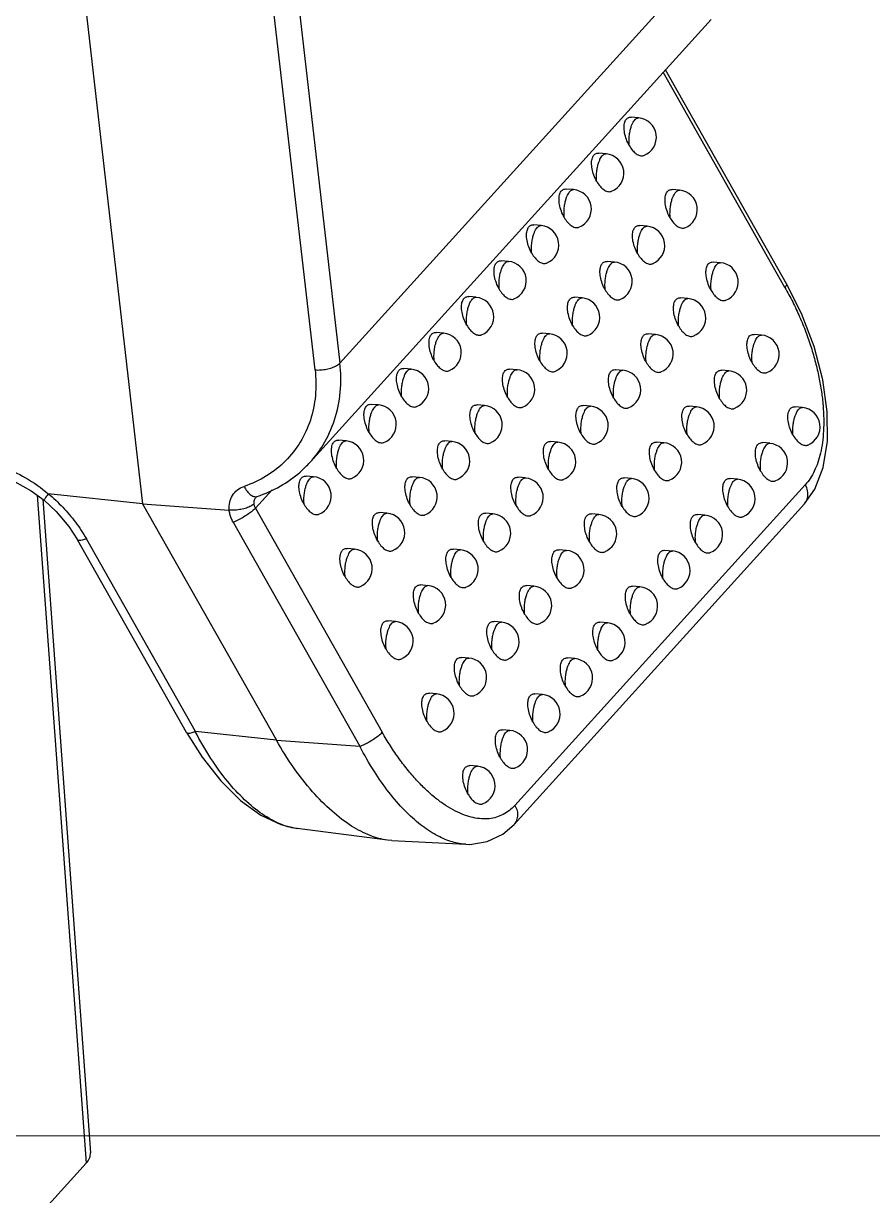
# Model space of a CAD drawing. Header units: millimetres. Extents: x -1995 to -555, y 489 to 1011.
# Drawn here: x -825.46 to -810.21, y 700.88 to 721.96 of the extents above; entities that cross this region are included whole.
import ezdxf

# ---------------------------------------------------------------- set-up
doc = ezdxf.new("R2010")
doc.units = ezdxf.units.MM
doc.layers.add('from', color=7, linetype='Continuous', lineweight=13)
doc.styles.add('ROMAND', font='romand.shx', dxfattribs={"width": 0.75, "bigfont": 'gbcbig.shx'})
doc.dimstyles.new('YanXiu', dxfattribs={"dimtxt": 2.5, "dimasz": 2.2, "dimexe": 1, "dimexo": 0, "dimgap": 0.66, "dimtad": 0, "dimzin": 1, "dimdsep": 46, "dimtxsty": 'ROMAND', "dimblk": 'CLOSEDBLANK', "dimcen": 0, "dimclrd": 3, "dimclre": 3, "dimclrt": 7, "dimazin": 0, "dimtfac": 1, "dimtofl": 0, "dimtmove": 0, "dimatfit": 3, "dimldrblk": 'CLOSEDBLANK', "dimfxl": 1, "dimlwd": 5, "dimlwe": 5, "dimarcsym": 0})

# ---------------------------------------------------------------- blocks, each defined once
blk = doc.blocks.new('_ClosedBlank')
at = {"color": 0, "linetype": 'ByBlock', "lineweight": -2}
for p, q in [((-1, 0.1667), (0, 0)), ((-1, 0.1667), (-1, -0.1667)), ((0, 0), (-1, -0.1667))]:
    blk.add_line(p, q, dxfattribs=at)

msp = doc.modelspace()

# ---------------------------------------------------------------- linework, layer by layer
at = {"color": 7, "linetype": 'Continuous'}
for p, q in [((-820.222, 715.726), (-821.717, 728.763)), ((-821.271, 728.884), (-819.777, 715.85)), ((-825.041, 728.332), (-823.32, 713.319)), ((-819.777, 715.85), (-812.595, 723.783)), ((-820.309, 714.071), (-813.108, 722.026)), ((-811.749, 717.274), (-813.925, 721.122)), ((-811.779, 717.208), (-813.966, 721.077)), ((-814.409, 720.258), (-814.542, 720.27)), ((-814.993, 719.613), (-815.126, 719.625)), ((-815.577, 718.968), (-815.71, 718.979)), ((-813.673, 718.956), (-813.806, 718.968)), ((-816.161, 718.322), (-816.294, 718.334)), ((-814.257, 718.311), (-814.39, 718.323)), ((-816.745, 717.677), (-816.878, 717.689)), ((-814.841, 717.666), (-814.974, 717.678)), ((-812.938, 717.655), (-813.07, 717.667)), ((-811.484, 716.744), (-811.749, 717.274)), ((-817.329, 717.032), (-817.462, 717.044)), ((-815.426, 717.021), (-815.558, 717.033)), ((-813.522, 717.01), (-813.654, 717.022)), ((-817.914, 716.387), (-818.046, 716.399)), ((-816.01, 716.376), (-816.142, 716.388)), ((-814.106, 716.365), (-814.238, 716.376)), ((-812.202, 716.353), (-812.334, 716.365)), ((-818.498, 715.742), (-818.63, 715.754)), ((-816.594, 715.731), (-816.726, 715.742)), ((-814.69, 715.719), (-814.822, 715.731)), ((-812.786, 715.708), (-812.918, 715.72)), ((-819.082, 715.097), (-819.214, 715.108)), ((-817.178, 715.085), (-817.31, 715.097)), ((-815.274, 715.074), (-815.406, 715.086)), ((-813.37, 715.063), (-813.502, 715.075)), ((-811.466, 715.052), (-811.598, 715.064)), ((-819.666, 714.451), (-819.798, 714.463)), ((-817.762, 714.44), (-817.894, 714.452)), ((-815.858, 714.429), (-815.99, 714.441)), ((-813.954, 714.418), (-814.086, 714.43)), ((-812.05, 714.407), (-812.182, 714.419)), ((-820.25, 713.806), (-820.382, 713.818)), ((-818.346, 713.795), (-818.478, 713.807)), ((-816.442, 713.784), (-816.574, 713.796)), ((-814.538, 713.773), (-814.67, 713.785)), ((-812.634, 713.762), (-812.766, 713.773)), ((-820.994, 713.572), (-821.293, 713.241)), ((-816.632, 707.898), (-811.414, 713.662)), ((-825.214, 713.475), (-824.337, 701.463)), ((-825.116, 713.402), (-824.258, 701.654)), ((-823.32, 713.319), (-825.015, 713.501)), ((-823.32, 713.319), (-820.917, 709.069)), ((-823.32, 713.319), (-821.765, 713.208)), ((-821.282, 713.44), (-821.281, 713.44)), ((-816.647, 707.556), (-811.43, 713.32)), ((-821.293, 713.241), (-819.016, 709.213)), ((-818.93, 713.15), (-819.062, 713.162)), ((-817.026, 713.139), (-817.158, 713.151)), ((-815.122, 713.128), (-815.254, 713.139)), ((-813.218, 713.116), (-813.35, 713.128)), ((-821.694, 712.988), (-819.417, 708.96)), ((-822.373, 709.225), (-824.331, 712.688)), ((-822.532, 709.208), (-824.489, 712.67)), ((-819.514, 712.505), (-819.646, 712.517)), ((-817.61, 712.494), (-817.742, 712.505)), ((-815.706, 712.482), (-815.838, 712.494)), ((-813.802, 712.471), (-813.935, 712.483)), ((-818.194, 711.848), (-818.326, 711.86)), ((-816.29, 711.837), (-816.422, 711.849)), ((-814.386, 711.826), (-814.519, 711.838)), ((-818.778, 711.203), (-818.91, 711.215)), ((-816.874, 711.192), (-817.007, 711.204)), ((-814.97, 711.181), (-815.103, 711.193)), ((-817.458, 710.547), (-817.591, 710.559)), ((-815.554, 710.536), (-815.687, 710.548)), ((-818.042, 709.902), (-818.175, 709.914)), ((-816.138, 709.891), (-816.271, 709.902)), ((-820.917, 709.069), (-822.373, 709.225)), ((-816.722, 709.245), (-816.855, 709.257)), ((-820.917, 709.068), (-819.417, 708.96)), ((-817.306, 708.6), (-817.439, 708.612)), ((-818.921, 707.274), (-820.546, 707.482)), ((-816.647, 707.556), (-816.647, 707.556)), ((-818.841, 707.267), (-818.921, 707.274)), ((-818.841, 707.267), (-817.514, 707.199)), ((-824.337, 701.463), (-825.799, 699.849))]:
    msp.add_line(p, q, dxfattribs=at)
for points in [[(-811.43, 713.32), (-811.245, 713.584), (-811.093, 713.974), (-811.017, 714.445), (-811.019, 714.976), (-811.1, 715.551), (-811.256, 716.147), (-811.484, 716.744)], [(-826.194, 713.902), (-825.93, 713.842), (-825.62, 713.723), (-825.322, 713.555), (-825.09, 713.383)], [(-825.09, 713.383), (-824.871, 713.181), (-824.645, 712.912), (-824.489, 712.67)], [(-821.282, 713.44), (-821.277, 713.444), (-821.264, 713.451), (-821.261, 713.452)], [(-822.532, 709.208), (-822.252, 708.764), (-821.917, 708.337), (-821.562, 707.986), (-821.199, 707.723), (-820.839, 707.552), (-820.546, 707.482)], [(-817.515, 707.199), (-817.444, 707.197), (-817.128, 707.246), (-816.851, 707.379), (-816.647, 707.556)]]:
    msp.add_lwpolyline(points, dxfattribs=at)
for centre in [(-814.44, 719.909), (-815.024, 719.264), (-815.608, 718.619), (-813.705, 718.608), (-816.192, 717.974), (-814.289, 717.963), (-816.777, 717.329), (-814.873, 717.318), (-812.969, 717.306), (-817.361, 716.683), (-815.457, 716.672), (-813.553, 716.661), (-817.945, 716.038), (-816.041, 716.027), (-814.137, 716.016), (-812.233, 716.005), (-818.529, 715.393), (-816.625, 715.382), (-814.721, 715.371), (-812.817, 715.36), (-819.113, 714.748), (-817.209, 714.737), (-815.305, 714.726), (-813.401, 714.715), (-811.497, 714.703), (-819.697, 714.103), (-817.793, 714.092), (-815.889, 714.08), (-813.985, 714.069), (-812.081, 714.058), (-820.281, 713.458), (-818.377, 713.446), (-816.473, 713.435), (-814.569, 713.424), (-812.665, 713.413), (-818.961, 712.801), (-817.057, 712.79), (-815.153, 712.779), (-813.249, 712.768), (-819.545, 712.156), (-817.641, 712.145), (-815.737, 712.134), (-813.833, 712.123), (-818.225, 711.5), (-816.321, 711.489), (-814.417, 711.478), (-818.809, 710.855), (-816.905, 710.843), (-815.001, 710.832), (-817.489, 710.198), (-815.585, 710.187), (-818.073, 709.553), (-816.169, 709.542), (-816.753, 708.897), (-817.338, 708.252)]:
    msp.add_arc(centre, 0.35, 291.2637, 84.9003, dxfattribs=at)
msp.add_ellipse((-825.255, 701.576), major_axis=(0.997, 0.079), ratio=0.439015, start_param=-0.435816, end_param=-0.002783, dxfattribs=at)
for points, start_tangent, end_tangent in [([(-814.577, 719.759), (-814.629, 719.872), (-814.661, 719.99), (-814.67, 720.097), (-814.656, 720.184), (-814.622, 720.241), (-814.573, 720.268), (-814.542, 720.27)], (-0.492163, 0.870503), (0.995772, -0.091864)), ([(-814.577, 719.759), (-814.581, 719.858), (-814.574, 719.956), (-814.559, 720.04), (-814.54, 720.107), (-814.518, 720.159), (-814.497, 720.198), (-814.473, 720.228), (-814.469, 720.232)], (-0.1088, 0.994064), (0.717075, 0.696996)), ([(-814.469, 720.232), (-814.446, 720.249), (-814.416, 720.258), (-814.409, 720.258)], (0.717075, 0.696996), (0.996008, -0.089267)), ([(-814.577, 719.759), (-814.518, 719.674), (-814.452, 719.613), (-814.385, 719.58), (-814.323, 719.58), (-814.313, 719.583)], (0.492163, -0.870503), (0.929315, 0.369287)), ([(-815.161, 719.114), (-815.213, 719.227), (-815.245, 719.345), (-815.254, 719.452), (-815.24, 719.539), (-815.206, 719.596), (-815.157, 719.623), (-815.126, 719.625)], (-0.492163, 0.870503), (0.995772, -0.091864)), ([(-815.161, 719.114), (-815.165, 719.213), (-815.158, 719.31), (-815.143, 719.394), (-815.124, 719.462), (-815.103, 719.513), (-815.081, 719.553), (-815.057, 719.583), (-815.053, 719.587)], (-0.1088, 0.994064), (0.717075, 0.696996)), ([(-815.053, 719.587), (-815.03, 719.604), (-815, 719.613), (-814.993, 719.613)], (0.717075, 0.696996), (0.996008, -0.089267)), ([(-815.161, 719.114), (-815.102, 719.029), (-815.036, 718.968), (-814.969, 718.935), (-814.907, 718.935), (-814.897, 718.938)], (0.492163, -0.870503), (0.929315, 0.369287)), ([(-815.745, 718.468), (-815.797, 718.582), (-815.83, 718.7), (-815.838, 718.807), (-815.824, 718.893), (-815.79, 718.951), (-815.741, 718.978), (-815.71, 718.979)], (-0.492163, 0.870503), (0.995772, -0.091864)), ([(-815.745, 718.468), (-815.749, 718.568), (-815.742, 718.665), (-815.727, 718.749), (-815.708, 718.817), (-815.687, 718.868), (-815.665, 718.907), (-815.641, 718.938), (-815.637, 718.941)], (-0.1088, 0.994064), (0.717075, 0.696996)), ([(-815.637, 718.941), (-815.614, 718.959), (-815.584, 718.968), (-815.577, 718.968)], (0.717075, 0.696996), (0.996008, -0.089267)), ([(-813.841, 718.457), (-813.893, 718.571), (-813.926, 718.689), (-813.934, 718.796), (-813.92, 718.882), (-813.886, 718.94), (-813.837, 718.967), (-813.806, 718.968)], (-0.492163, 0.870503), (0.995772, -0.091864)), ([(-813.841, 718.457), (-813.845, 718.557), (-813.838, 718.654), (-813.823, 718.738), (-813.804, 718.806), (-813.783, 718.857), (-813.761, 718.896), (-813.737, 718.926), (-813.733, 718.93)], (-0.1088, 0.994064), (0.717075, 0.696996)), ([(-813.733, 718.93), (-813.711, 718.947), (-813.681, 718.957), (-813.673, 718.956)], (0.717075, 0.696996), (0.996008, -0.089267)), ([(-815.745, 718.468), (-815.686, 718.384), (-815.62, 718.322), (-815.553, 718.29), (-815.491, 718.29), (-815.482, 718.293)], (0.492163, -0.870503), (0.929315, 0.369287)), ([(-813.841, 718.457), (-813.782, 718.373), (-813.716, 718.311), (-813.649, 718.279), (-813.587, 718.279), (-813.578, 718.282)], (0.492163, -0.870503), (0.929315, 0.369287)), ([(-816.329, 717.823), (-816.381, 717.937), (-816.414, 718.055), (-816.422, 718.162), (-816.408, 718.248), (-816.374, 718.306), (-816.325, 718.333), (-816.294, 718.334)], (-0.492163, 0.870503), (0.995772, -0.091864)), ([(-816.329, 717.823), (-816.333, 717.922), (-816.326, 718.02), (-816.311, 718.104), (-816.292, 718.172), (-816.271, 718.223), (-816.249, 718.262), (-816.225, 718.292), (-816.221, 718.296)], (-0.1088, 0.994064), (0.717075, 0.696996)), ([(-816.221, 718.296), (-816.199, 718.313), (-816.169, 718.323), (-816.161, 718.322)], (0.717075, 0.696996), (0.996008, -0.089267)), ([(-814.425, 717.812), (-814.477, 717.925), (-814.51, 718.043), (-814.519, 718.151), (-814.504, 718.237), (-814.47, 718.294), (-814.421, 718.322), (-814.39, 718.323)], (-0.492163, 0.870503), (0.995772, -0.091864)), ([(-814.425, 717.812), (-814.429, 717.911), (-814.422, 718.009), (-814.407, 718.093), (-814.388, 718.161), (-814.367, 718.212), (-814.345, 718.251), (-814.321, 718.281), (-814.317, 718.285)], (-0.1088, 0.994064), (0.717075, 0.696996)), ([(-814.317, 718.285), (-814.295, 718.302), (-814.265, 718.311), (-814.257, 718.311)], (0.717075, 0.696996), (0.996008, -0.089267)), ([(-816.329, 717.823), (-816.27, 717.739), (-816.204, 717.677), (-816.137, 717.645), (-816.075, 717.645), (-816.066, 717.648)], (0.492163, -0.870503), (0.929315, 0.369287)), ([(-814.425, 717.812), (-814.366, 717.727), (-814.3, 717.666), (-814.233, 717.634), (-814.171, 717.633), (-814.162, 717.637)], (0.492163, -0.870503), (0.929315, 0.369287)), ([(-816.913, 717.178), (-816.965, 717.291), (-816.998, 717.409), (-817.006, 717.517), (-816.992, 717.603), (-816.958, 717.66), (-816.909, 717.687), (-816.878, 717.689)], (-0.492163, 0.870503), (0.995772, -0.091864)), ([(-816.913, 717.178), (-816.917, 717.277), (-816.91, 717.375), (-816.895, 717.459), (-816.876, 717.527), (-816.855, 717.578), (-816.833, 717.617), (-816.809, 717.647), (-816.805, 717.651)], (-0.1088, 0.994064), (0.717075, 0.696996)), ([(-816.805, 717.651), (-816.783, 717.668), (-816.753, 717.677), (-816.745, 717.677)], (0.717075, 0.696996), (0.996008, -0.089267)), ([(-815.009, 717.167), (-815.061, 717.28), (-815.094, 717.398), (-815.103, 717.506), (-815.088, 717.592), (-815.055, 717.649), (-815.005, 717.676), (-814.974, 717.678)], (-0.492163, 0.870503), (0.995772, -0.091864)), ([(-815.009, 717.167), (-815.013, 717.266), (-815.006, 717.364), (-814.991, 717.448), (-814.972, 717.515), (-814.951, 717.567), (-814.929, 717.606), (-814.905, 717.636), (-814.901, 717.64)], (-0.1088, 0.994064), (0.717075, 0.696996)), ([(-814.901, 717.64), (-814.879, 717.657), (-814.849, 717.666), (-814.842, 717.666)], (0.717075, 0.696996), (0.996008, -0.089267)), ([(-813.105, 717.156), (-813.157, 717.269), (-813.19, 717.387), (-813.199, 717.494), (-813.184, 717.581), (-813.151, 717.638), (-813.101, 717.665), (-813.07, 717.667)], (-0.492163, 0.870503), (0.995772, -0.091864)), ([(-813.105, 717.156), (-813.11, 717.255), (-813.102, 717.353), (-813.087, 717.437), (-813.068, 717.504), (-813.047, 717.556), (-813.025, 717.595), (-813.001, 717.625), (-812.997, 717.629)], (-0.1088, 0.994064), (0.717075, 0.696996)), ([(-812.997, 717.629), (-812.975, 717.646), (-812.945, 717.655), (-812.938, 717.655)], (0.717075, 0.696996), (0.996008, -0.089267)), ([(-816.913, 717.178), (-816.854, 717.093), (-816.788, 717.032), (-816.721, 717), (-816.659, 716.999), (-816.65, 717.003)], (0.492163, -0.870503), (0.929315, 0.369287)), ([(-815.009, 717.167), (-814.95, 717.082), (-814.884, 717.021), (-814.817, 716.989), (-814.755, 716.988), (-814.746, 716.991)], (0.492163, -0.870503), (0.929315, 0.369287)), ([(-813.105, 717.156), (-813.046, 717.071), (-812.98, 717.01), (-812.913, 716.977), (-812.851, 716.977), (-812.842, 716.98)], (0.492163, -0.870503), (0.929315, 0.369287)), ([(-811.779, 717.208), (-811.75, 717.249), (-811.749, 717.273)], (0.671114, 0.741355), (-0.433417, 0.901194)), ([(-811.779, 717.208), (-811.641, 716.949), (-811.516, 716.681), (-811.405, 716.408), (-811.31, 716.134), (-811.232, 715.863), (-811.169, 715.595), (-811.124, 715.335), (-811.095, 715.087), (-811.083, 714.85), (-811.088, 714.628), (-811.107, 714.421), (-811.141, 714.232), (-811.19, 714.061), (-811.252, 713.908), (-811.327, 713.775), (-811.414, 713.662)], (0.492146, -0.870513), (-0.671113, -0.741355)), ([(-817.497, 716.533), (-817.549, 716.646), (-817.582, 716.764), (-817.591, 716.872), (-817.576, 716.958), (-817.542, 717.015), (-817.493, 717.042), (-817.462, 717.044)], (-0.492163, 0.870503), (0.995772, -0.091864)), ([(-817.497, 716.533), (-817.501, 716.632), (-817.494, 716.73), (-817.479, 716.814), (-817.46, 716.881), (-817.439, 716.933), (-817.417, 716.972), (-817.393, 717.002), (-817.389, 717.006)], (-0.1088, 0.994064), (0.717075, 0.696996)), ([(-817.389, 717.006), (-817.367, 717.023), (-817.337, 717.032), (-817.329, 717.032)], (0.717075, 0.696996), (0.996008, -0.089267)), ([(-815.593, 716.522), (-815.645, 716.635), (-815.678, 716.753), (-815.687, 716.86), (-815.672, 716.947), (-815.639, 717.004), (-815.589, 717.031), (-815.558, 717.033)], (-0.492163, 0.870503), (0.995772, -0.091864)), ([(-815.593, 716.522), (-815.598, 716.621), (-815.59, 716.719), (-815.575, 716.803), (-815.556, 716.87), (-815.535, 716.922), (-815.513, 716.961), (-815.489, 716.991), (-815.485, 716.995)], (-0.1088, 0.994064), (0.717075, 0.696996)), ([(-815.485, 716.995), (-815.463, 717.012), (-815.433, 717.021), (-815.426, 717.021)], (0.717075, 0.696996), (0.996008, -0.089267)), ([(-813.689, 716.511), (-813.741, 716.624), (-813.774, 716.742), (-813.783, 716.849), (-813.768, 716.936), (-813.735, 716.993), (-813.685, 717.02), (-813.654, 717.022)], (-0.492163, 0.870503), (0.995772, -0.091864)), ([(-813.689, 716.511), (-813.694, 716.61), (-813.687, 716.707), (-813.671, 716.791), (-813.652, 716.859), (-813.631, 716.91), (-813.609, 716.95), (-813.585, 716.98), (-813.581, 716.984)], (-0.1088, 0.994064), (0.717075, 0.696996)), ([(-813.581, 716.984), (-813.559, 717.001), (-813.529, 717.01), (-813.522, 717.01)], (0.717075, 0.696996), (0.996008, -0.089267)), ([(-817.497, 716.533), (-817.438, 716.448), (-817.372, 716.387), (-817.305, 716.355), (-817.243, 716.354), (-817.234, 716.357)], (0.492163, -0.870503), (0.929315, 0.369287)), ([(-815.593, 716.522), (-815.534, 716.437), (-815.468, 716.376), (-815.401, 716.343), (-815.339, 716.343), (-815.33, 716.346)], (0.492163, -0.870503), (0.929315, 0.369287)), ([(-813.689, 716.511), (-813.63, 716.426), (-813.564, 716.365), (-813.497, 716.332), (-813.435, 716.332), (-813.426, 716.335)], (0.492163, -0.870503), (0.929315, 0.369287)), ([(-818.081, 715.888), (-818.133, 716.001), (-818.166, 716.119), (-818.175, 716.226), (-818.16, 716.313), (-818.127, 716.37), (-818.077, 716.397), (-818.046, 716.399)], (-0.492163, 0.870503), (0.995772, -0.091864)), ([(-818.081, 715.888), (-818.086, 715.987), (-818.078, 716.085), (-818.063, 716.169), (-818.044, 716.236), (-818.023, 716.288), (-818.001, 716.327), (-817.977, 716.357), (-817.973, 716.361)], (-0.1088, 0.994064), (0.717075, 0.696996)), ([(-817.973, 716.361), (-817.951, 716.378), (-817.921, 716.387), (-817.914, 716.387)], (0.717075, 0.696996), (0.996008, -0.089267)), ([(-816.177, 715.877), (-816.229, 715.99), (-816.262, 716.108), (-816.271, 716.215), (-816.256, 716.302), (-816.223, 716.359), (-816.173, 716.386), (-816.142, 716.388)], (-0.492163, 0.870503), (0.995772, -0.091864)), ([(-816.177, 715.877), (-816.182, 715.976), (-816.175, 716.073), (-816.159, 716.157), (-816.14, 716.225), (-816.119, 716.276), (-816.097, 716.316), (-816.073, 716.346), (-816.069, 716.35)], (-0.1088, 0.994064), (0.717075, 0.696996)), ([(-816.069, 716.35), (-816.047, 716.367), (-816.017, 716.376), (-816.01, 716.376)], (0.717075, 0.696996), (0.996008, -0.089267)), ([(-814.273, 715.865), (-814.325, 715.979), (-814.358, 716.097), (-814.367, 716.204), (-814.352, 716.29), (-814.319, 716.348), (-814.269, 716.375), (-814.238, 716.376)], (-0.492163, 0.870503), (0.995772, -0.091864)), ([(-814.273, 715.865), (-814.278, 715.965), (-814.271, 716.062), (-814.255, 716.146), (-814.236, 716.214), (-814.215, 716.265), (-814.193, 716.304), (-814.169, 716.335), (-814.165, 716.338)], (-0.1088, 0.994064), (0.717075, 0.696996)), ([(-814.165, 716.338), (-814.143, 716.356), (-814.113, 716.365), (-814.106, 716.365)], (0.717075, 0.696996), (0.996008, -0.089267)), ([(-812.369, 715.854), (-812.421, 715.968), (-812.454, 716.086), (-812.463, 716.193), (-812.448, 716.279), (-812.415, 716.337), (-812.365, 716.364), (-812.334, 716.365)], (-0.492163, 0.870503), (0.995772, -0.091864)), ([(-812.369, 715.854), (-812.374, 715.954), (-812.367, 716.051), (-812.352, 716.135), (-812.332, 716.203), (-812.311, 716.254), (-812.289, 716.293), (-812.265, 716.323), (-812.262, 716.327)], (-0.1088, 0.994064), (0.717075, 0.696996)), ([(-812.262, 716.327), (-812.239, 716.345), (-812.209, 716.354), (-812.202, 716.353)], (0.717075, 0.696996), (0.996008, -0.089267)), ([(-820.309, 714.071), (-820.077, 714.381), (-819.872, 714.83), (-819.77, 715.326), (-819.777, 715.85)], (0.670924, 0.741526), (-0.113875, 0.993495)), ([(-820.222, 715.727), (-820.119, 715.727), (-820.016, 715.74), (-819.919, 715.766), (-819.836, 715.804), (-819.777, 715.85)], (0.99743, -0.071651), (0.671114, 0.741355)), ([(-818.081, 715.888), (-818.022, 715.803), (-817.956, 715.742), (-817.889, 715.709), (-817.827, 715.709), (-817.818, 715.712)], (0.492163, -0.870503), (0.929315, 0.369287)), ([(-816.177, 715.877), (-816.118, 715.792), (-816.052, 715.731), (-815.985, 715.698), (-815.923, 715.698), (-815.914, 715.701)], (0.492163, -0.870503), (0.929315, 0.369287)), ([(-814.273, 715.865), (-814.214, 715.781), (-814.148, 715.719), (-814.081, 715.687), (-814.019, 715.687), (-814.01, 715.69)], (0.492163, -0.870503), (0.929315, 0.369287)), ([(-812.369, 715.854), (-812.31, 715.77), (-812.244, 715.708), (-812.177, 715.676), (-812.115, 715.676), (-812.106, 715.679)], (0.492163, -0.870503), (0.929315, 0.369287)), ([(-820.222, 715.726), (-820.217, 715.263), (-820.307, 714.825), (-820.488, 714.429), (-820.754, 714.09), (-821.095, 713.821), (-821.499, 713.632)], (0.113729, -0.993512), (-0.946885, -0.321572)), ([(-818.665, 715.243), (-818.717, 715.356), (-818.75, 715.474), (-818.759, 715.581), (-818.744, 715.668), (-818.711, 715.725), (-818.661, 715.752), (-818.63, 715.754)], (-0.492163, 0.870503), (0.995772, -0.091864)), ([(-818.665, 715.243), (-818.67, 715.342), (-818.662, 715.439), (-818.647, 715.523), (-818.628, 715.591), (-818.607, 715.642), (-818.585, 715.682), (-818.561, 715.712), (-818.557, 715.715)], (-0.1088, 0.994064), (0.717075, 0.696996)), ([(-818.557, 715.715), (-818.535, 715.733), (-818.505, 715.742), (-818.498, 715.742)], (0.717075, 0.696996), (0.996008, -0.089267)), ([(-816.761, 715.231), (-816.813, 715.345), (-816.846, 715.463), (-816.855, 715.57), (-816.84, 715.656), (-816.807, 715.714), (-816.757, 715.741), (-816.726, 715.742)], (-0.492163, 0.870503), (0.995772, -0.091864)), ([(-816.761, 715.231), (-816.766, 715.331), (-816.759, 715.428), (-816.743, 715.512), (-816.724, 715.58), (-816.703, 715.631), (-816.681, 715.67), (-816.657, 715.7), (-816.653, 715.704)], (-0.1088, 0.994064), (0.717075, 0.696996)), ([(-816.653, 715.704), (-816.631, 715.722), (-816.601, 715.731), (-816.594, 715.731)], (0.717075, 0.696996), (0.996008, -0.089267)), ([(-814.857, 715.22), (-814.909, 715.334), (-814.942, 715.452), (-814.951, 715.559), (-814.936, 715.645), (-814.903, 715.703), (-814.853, 715.73), (-814.822, 715.731)], (-0.492163, 0.870503), (0.995772, -0.091864)), ([(-814.857, 715.22), (-814.862, 715.32), (-814.855, 715.417), (-814.84, 715.501), (-814.82, 715.569), (-814.799, 715.62), (-814.777, 715.659), (-814.753, 715.689), (-814.749, 715.693)], (-0.1088, 0.994064), (0.717075, 0.696996)), ([(-814.749, 715.693), (-814.727, 715.71), (-814.697, 715.72), (-814.69, 715.719)], (0.717075, 0.696996), (0.996008, -0.089267)), ([(-812.953, 715.209), (-813.005, 715.322), (-813.038, 715.44), (-813.047, 715.548), (-813.033, 715.634), (-812.999, 715.691), (-812.95, 715.719), (-812.918, 715.72)], (-0.492163, 0.870503), (0.995772, -0.091864)), ([(-812.953, 715.209), (-812.958, 715.308), (-812.951, 715.406), (-812.936, 715.49), (-812.916, 715.558), (-812.895, 715.609), (-812.873, 715.648), (-812.849, 715.678), (-812.846, 715.682)], (-0.1088, 0.994064), (0.717075, 0.696996)), ([(-812.846, 715.682), (-812.823, 715.699), (-812.793, 715.708), (-812.786, 715.708)], (0.717075, 0.696996), (0.996008, -0.089267)), ([(-818.665, 715.243), (-818.606, 715.158), (-818.54, 715.097), (-818.473, 715.064), (-818.411, 715.064), (-818.402, 715.067)], (0.492163, -0.870503), (0.929315, 0.369287)), ([(-816.761, 715.231), (-816.702, 715.147), (-816.636, 715.085), (-816.569, 715.053), (-816.507, 715.053), (-816.498, 715.056)], (0.492163, -0.870503), (0.929315, 0.369287)), ([(-814.857, 715.22), (-814.798, 715.136), (-814.732, 715.074), (-814.665, 715.042), (-814.603, 715.042), (-814.594, 715.045)], (0.492163, -0.870503), (0.929315, 0.369287)), ([(-819.249, 714.597), (-819.301, 714.711), (-819.334, 714.829), (-819.343, 714.936), (-819.328, 715.022), (-819.295, 715.08), (-819.245, 715.107), (-819.214, 715.108)], (-0.492163, 0.870503), (0.995772, -0.091864)), ([(-819.249, 714.597), (-819.254, 714.697), (-819.247, 714.794), (-819.231, 714.878), (-819.212, 714.946), (-819.191, 714.997), (-819.169, 715.036), (-819.145, 715.066), (-819.141, 715.07)], (-0.1088, 0.994064), (0.717075, 0.696996)), ([(-819.141, 715.07), (-819.119, 715.088), (-819.089, 715.097), (-819.082, 715.097)], (0.717075, 0.696996), (0.996008, -0.089267)), ([(-817.345, 714.586), (-817.397, 714.7), (-817.43, 714.817), (-817.439, 714.925), (-817.424, 715.011), (-817.391, 715.069), (-817.341, 715.096), (-817.31, 715.097)], (-0.492163, 0.870503), (0.995772, -0.091864)), ([(-817.345, 714.586), (-817.35, 714.685), (-817.343, 714.783), (-817.327, 714.867), (-817.308, 714.935), (-817.287, 714.986), (-817.265, 715.025), (-817.241, 715.055), (-817.237, 715.059)], (-0.1088, 0.994064), (0.717075, 0.696996)), ([(-817.237, 715.059), (-817.215, 715.076), (-817.185, 715.086), (-817.178, 715.085)], (0.717075, 0.696996), (0.996008, -0.089267)), ([(-815.441, 714.575), (-815.493, 714.688), (-815.526, 714.806), (-815.535, 714.914), (-815.521, 715), (-815.487, 715.057), (-815.437, 715.085), (-815.406, 715.086)], (-0.492163, 0.870503), (0.995772, -0.091864)), ([(-815.441, 714.575), (-815.446, 714.674), (-815.439, 714.772), (-815.424, 714.856), (-815.404, 714.924), (-815.383, 714.975), (-815.361, 715.014), (-815.337, 715.044), (-815.334, 715.048)], (-0.1088, 0.994064), (0.717075, 0.696996)), ([(-815.334, 715.048), (-815.311, 715.065), (-815.281, 715.074), (-815.274, 715.074)], (0.717075, 0.696996), (0.996008, -0.089267)), ([(-813.537, 714.564), (-813.59, 714.677), (-813.622, 714.795), (-813.631, 714.903), (-813.617, 714.989), (-813.583, 715.046), (-813.534, 715.073), (-813.502, 715.075)], (-0.492163, 0.870503), (0.995772, -0.091864)), ([(-813.537, 714.564), (-813.542, 714.663), (-813.535, 714.761), (-813.52, 714.845), (-813.5, 714.912), (-813.479, 714.964), (-813.457, 715.003), (-813.433, 715.033), (-813.43, 715.037)], (-0.1088, 0.994064), (0.717075, 0.696996)), ([(-813.43, 715.037), (-813.407, 715.054), (-813.377, 715.063), (-813.37, 715.063)], (0.717075, 0.696996), (0.996008, -0.089267)), ([(-812.953, 715.209), (-812.894, 715.124), (-812.828, 715.063), (-812.761, 715.031), (-812.699, 715.03), (-812.69, 715.034)], (0.492163, -0.870503), (0.929315, 0.369287)), ([(-811.633, 714.553), (-811.686, 714.666), (-811.718, 714.784), (-811.727, 714.892), (-811.713, 714.978), (-811.679, 715.035), (-811.63, 715.062), (-811.598, 715.064)], (-0.492163, 0.870503), (0.995772, -0.091864)), ([(-811.633, 714.553), (-811.638, 714.652), (-811.631, 714.75), (-811.616, 714.834), (-811.596, 714.901), (-811.575, 714.953), (-811.553, 714.992), (-811.53, 715.022), (-811.526, 715.026)], (-0.1088, 0.994064), (0.717075, 0.696996)), ([(-811.526, 715.026), (-811.503, 715.043), (-811.473, 715.052), (-811.466, 715.052)], (0.717075, 0.696996), (0.996008, -0.089267)), ([(-819.249, 714.597), (-819.19, 714.513), (-819.124, 714.451), (-819.057, 714.419), (-818.995, 714.419), (-818.986, 714.422)], (0.492163, -0.870503), (0.929315, 0.369287)), ([(-817.345, 714.586), (-817.286, 714.502), (-817.22, 714.44), (-817.153, 714.408), (-817.091, 714.408), (-817.082, 714.411)], (0.492163, -0.870503), (0.929315, 0.369287)), ([(-819.833, 713.952), (-819.885, 714.065), (-819.918, 714.183), (-819.927, 714.291), (-819.912, 714.377), (-819.879, 714.435), (-819.829, 714.462), (-819.798, 714.463)], (-0.492163, 0.870503), (0.995772, -0.091864)), ([(-819.833, 713.952), (-819.838, 714.051), (-819.831, 714.149), (-819.815, 714.233), (-819.796, 714.301), (-819.775, 714.352), (-819.753, 714.391), (-819.729, 714.421), (-819.725, 714.425)], (-0.1088, 0.994064), (0.717075, 0.696996)), ([(-819.725, 714.425), (-819.703, 714.442), (-819.673, 714.452), (-819.666, 714.451)], (0.717075, 0.696996), (0.996008, -0.089267)), ([(-817.929, 713.941), (-817.981, 714.054), (-818.014, 714.172), (-818.023, 714.28), (-818.008, 714.366), (-817.975, 714.423), (-817.925, 714.45), (-817.894, 714.452)], (-0.492163, 0.870503), (0.995772, -0.091864)), ([(-817.929, 713.941), (-817.934, 714.04), (-817.927, 714.138), (-817.912, 714.222), (-817.892, 714.29), (-817.871, 714.341), (-817.849, 714.38), (-817.825, 714.41), (-817.822, 714.414)], (-0.1088, 0.994064), (0.717075, 0.696996)), ([(-817.822, 714.414), (-817.799, 714.431), (-817.769, 714.44), (-817.762, 714.44)], (0.717075, 0.696996), (0.996008, -0.089267)), ([(-816.025, 713.93), (-816.078, 714.043), (-816.11, 714.161), (-816.119, 714.269), (-816.105, 714.355), (-816.071, 714.412), (-816.022, 714.439), (-815.99, 714.441)], (-0.492163, 0.870503), (0.995772, -0.091864)), ([(-816.025, 713.93), (-816.03, 714.029), (-816.023, 714.127), (-816.008, 714.211), (-815.988, 714.278), (-815.967, 714.33), (-815.945, 714.369), (-815.921, 714.399), (-815.918, 714.403)], (-0.1088, 0.994064), (0.717075, 0.696996)), ([(-815.918, 714.403), (-815.895, 714.42), (-815.865, 714.429), (-815.858, 714.429)], (0.717075, 0.696996), (0.996008, -0.089267)), ([(-815.441, 714.575), (-815.382, 714.49), (-815.316, 714.429), (-815.249, 714.397), (-815.187, 714.396), (-815.178, 714.4)], (0.492163, -0.870503), (0.929315, 0.369287)), ([(-814.121, 713.919), (-814.174, 714.032), (-814.206, 714.15), (-814.215, 714.257), (-814.201, 714.344), (-814.167, 714.401), (-814.118, 714.428), (-814.086, 714.43)], (-0.492163, 0.870503), (0.995772, -0.091864)), ([(-814.121, 713.919), (-814.126, 714.018), (-814.119, 714.116), (-814.104, 714.2), (-814.084, 714.267), (-814.063, 714.319), (-814.041, 714.358), (-814.017, 714.388), (-814.014, 714.392)], (-0.1088, 0.994064), (0.717075, 0.696996)), ([(-814.014, 714.392), (-813.991, 714.409), (-813.961, 714.418), (-813.954, 714.418)], (0.717075, 0.696996), (0.996008, -0.089267)), ([(-813.537, 714.564), (-813.478, 714.479), (-813.412, 714.418), (-813.345, 714.386), (-813.283, 714.385), (-813.274, 714.388)], (0.492163, -0.870503), (0.929315, 0.369287)), ([(-812.217, 713.908), (-812.27, 714.021), (-812.302, 714.139), (-812.311, 714.246), (-812.297, 714.333), (-812.263, 714.39), (-812.214, 714.417), (-812.182, 714.419)], (-0.492163, 0.870503), (0.995772, -0.091864)), ([(-812.217, 713.908), (-812.222, 714.007), (-812.215, 714.104), (-812.2, 714.188), (-812.18, 714.256), (-812.159, 714.307), (-812.137, 714.347), (-812.114, 714.377), (-812.11, 714.381)], (-0.1088, 0.994064), (0.717075, 0.696996)), ([(-812.11, 714.381), (-812.087, 714.398), (-812.057, 714.407), (-812.05, 714.407)], (0.717075, 0.696996), (0.996008, -0.089267)), ([(-811.633, 714.553), (-811.574, 714.468), (-811.508, 714.407), (-811.441, 714.374), (-811.379, 714.374), (-811.37, 714.377)], (0.492163, -0.870503), (0.929315, 0.369287)), ([(-826.286, 714.099), (-825.848, 713.985), (-825.425, 713.789), (-825.015, 713.501)], (0.987177, -0.15963), (0.770084, -0.637943)), ([(-821.261, 713.452), (-820.85, 713.636), (-820.492, 713.891), (-820.31, 714.069)], (0.946867, 0.321625), (0.672111, 0.74045)), ([(-819.833, 713.952), (-819.774, 713.867), (-819.708, 713.806), (-819.641, 713.774), (-819.579, 713.773), (-819.57, 713.777)], (0.492163, -0.870503), (0.929315, 0.369287)), ([(-820.417, 713.307), (-820.469, 713.42), (-820.502, 713.538), (-820.511, 713.646), (-820.496, 713.732), (-820.463, 713.789), (-820.413, 713.816), (-820.382, 713.818)], (-0.492163, 0.870503), (0.995772, -0.091864)), ([(-820.417, 713.307), (-820.422, 713.406), (-820.415, 713.504), (-820.4, 713.588), (-820.38, 713.655), (-820.359, 713.707), (-820.337, 713.746), (-820.313, 713.776), (-820.31, 713.78)], (-0.1088, 0.994064), (0.717075, 0.696996)), ([(-820.31, 713.78), (-820.287, 713.797), (-820.257, 713.806), (-820.25, 713.806)], (0.717075, 0.696996), (0.996008, -0.089267)), ([(-818.513, 713.296), (-818.566, 713.409), (-818.598, 713.527), (-818.607, 713.635), (-818.593, 713.721), (-818.559, 713.778), (-818.51, 713.805), (-818.478, 713.807)], (-0.492163, 0.870503), (0.995772, -0.091864)), ([(-818.513, 713.296), (-818.518, 713.395), (-818.511, 713.493), (-818.496, 713.577), (-818.476, 713.644), (-818.455, 713.696), (-818.433, 713.735), (-818.409, 713.765), (-818.406, 713.769)], (-0.1088, 0.994064), (0.717075, 0.696996)), ([(-818.406, 713.769), (-818.383, 713.786), (-818.353, 713.795), (-818.346, 713.795)], (0.717075, 0.696996), (0.996008, -0.089267)), ([(-817.929, 713.941), (-817.87, 713.856), (-817.804, 713.795), (-817.737, 713.763), (-817.675, 713.762), (-817.666, 713.766)], (0.492163, -0.870503), (0.929315, 0.369287)), ([(-816.609, 713.285), (-816.662, 713.398), (-816.694, 713.516), (-816.703, 713.623), (-816.689, 713.71), (-816.655, 713.767), (-816.606, 713.794), (-816.574, 713.796)], (-0.492163, 0.870503), (0.995772, -0.091864)), ([(-816.609, 713.285), (-816.614, 713.384), (-816.607, 713.482), (-816.592, 713.566), (-816.572, 713.633), (-816.551, 713.685), (-816.529, 713.724), (-816.505, 713.754), (-816.502, 713.758)], (-0.1088, 0.994064), (0.717075, 0.696996)), ([(-816.502, 713.758), (-816.479, 713.775), (-816.449, 713.784), (-816.442, 713.784)], (0.717075, 0.696996), (0.996008, -0.089267)), ([(-816.025, 713.93), (-815.966, 713.845), (-815.9, 713.784), (-815.833, 713.752), (-815.771, 713.751), (-815.762, 713.754)], (0.492163, -0.870503), (0.929315, 0.369287)), ([(-814.705, 713.274), (-814.758, 713.387), (-814.79, 713.505), (-814.799, 713.612), (-814.785, 713.699), (-814.751, 713.756), (-814.702, 713.783), (-814.67, 713.785)], (-0.492163, 0.870503), (0.995772, -0.091864)), ([(-814.705, 713.274), (-814.71, 713.373), (-814.703, 713.47), (-814.688, 713.554), (-814.668, 713.622), (-814.647, 713.673), (-814.625, 713.713), (-814.602, 713.743), (-814.598, 713.747)], (-0.1088, 0.994064), (0.717075, 0.696996)), ([(-814.598, 713.747), (-814.575, 713.764), (-814.545, 713.773), (-814.538, 713.773)], (0.717075, 0.696996), (0.996008, -0.089267)), ([(-814.121, 713.919), (-814.062, 713.834), (-813.996, 713.773), (-813.929, 713.74), (-813.867, 713.74), (-813.858, 713.743)], (0.492163, -0.870503), (0.929315, 0.369287)), ([(-812.801, 713.263), (-812.854, 713.376), (-812.886, 713.494), (-812.895, 713.601), (-812.881, 713.687), (-812.847, 713.745), (-812.798, 713.772), (-812.766, 713.773)], (-0.492163, 0.870503), (0.995772, -0.091864)), ([(-812.694, 713.735), (-812.671, 713.753), (-812.641, 713.762), (-812.634, 713.762)], (0.717075, 0.696996), (0.996008, -0.089267)), ([(-812.217, 713.908), (-812.159, 713.823), (-812.092, 713.762), (-812.025, 713.729), (-811.964, 713.729), (-811.954, 713.732)], (0.492163, -0.870503), (0.929315, 0.369287)), ([(-821.765, 713.208), (-821.756, 713.347), (-821.706, 713.471), (-821.618, 713.568), (-821.499, 713.632)], (-0.091804, 0.995777), (0.946813, 0.321783)), ([(-821.499, 713.632), (-821.445, 713.547), (-821.386, 713.487), (-821.325, 713.453), (-821.267, 713.45), (-821.261, 713.452)], (0.462268, -0.88674), (0.944275, 0.329159)), ([(-812.801, 713.263), (-812.806, 713.362), (-812.799, 713.459), (-812.784, 713.543), (-812.764, 713.611), (-812.743, 713.662), (-812.721, 713.701), (-812.698, 713.732), (-812.694, 713.735)], (-0.1088, 0.994064), (0.717075, 0.696996)), ([(-811.43, 713.32), (-811.402, 713.358), (-811.37, 713.449), (-811.373, 713.554), (-811.414, 713.662)], (0.670791, 0.741647), (-0.492163, 0.870503)), ([(-825.015, 713.501), (-825.059, 713.441), (-825.085, 713.4), (-825.09, 713.383)], (-0.605053, -0.796185), (0.759199, -0.650859)), ([(-825.015, 713.501), (-824.755, 713.258), (-824.528, 712.989), (-824.331, 712.688)], (0.766828, -0.641852), (0.496544, -0.868012)), ([(-821.318, 713.322), (-821.375, 713.279), (-821.456, 713.244), (-821.554, 713.219), (-821.66, 713.206), (-821.765, 713.208)], (-0.687232, -0.726438), (-0.996629, 0.082042)), ([(-821.318, 713.322), (-821.311, 713.39), (-821.282, 713.44)], (-0.101033, 0.994883), (0.669574, 0.742745)), ([(-821.293, 713.241), (-821.306, 713.267), (-821.314, 713.294), (-821.318, 713.322)], (-0.492145, 0.870513), (-0.080018, 0.996793)), ([(-821.694, 712.988), (-821.728, 713.059), (-821.752, 713.133), (-821.765, 713.208)], (-0.492129, 0.870522), (-0.094282, 0.995546)), ([(-821.293, 713.241), (-821.347, 713.191), (-821.419, 713.137), (-821.505, 713.082), (-821.6, 713.03), (-821.694, 712.988)], (-0.671114, -0.741355), (-0.927657, -0.373433)), ([(-820.417, 713.307), (-820.358, 713.222), (-820.292, 713.161), (-820.225, 713.129), (-820.163, 713.128), (-820.154, 713.131)], (0.492163, -0.870503), (0.929315, 0.369287)), ([(-819.097, 712.651), (-819.15, 712.764), (-819.182, 712.882), (-819.191, 712.989), (-819.177, 713.076), (-819.143, 713.133), (-819.094, 713.16), (-819.062, 713.162)], (-0.492163, 0.870503), (0.995772, -0.091864)), ([(-819.097, 712.651), (-819.102, 712.75), (-819.095, 712.848), (-819.08, 712.931), (-819.06, 712.999), (-819.039, 713.051), (-819.017, 713.09), (-818.993, 713.12), (-818.99, 713.124)], (-0.1088, 0.994064), (0.717075, 0.696996)), ([(-818.99, 713.124), (-818.967, 713.141), (-818.937, 713.15), (-818.93, 713.15)], (0.717075, 0.696996), (0.996008, -0.089267)), ([(-818.513, 713.296), (-818.454, 713.211), (-818.388, 713.15), (-818.321, 713.117), (-818.259, 713.117), (-818.25, 713.12)], (0.492163, -0.870503), (0.929315, 0.369287)), ([(-817.193, 712.64), (-817.246, 712.753), (-817.278, 712.871), (-817.287, 712.978), (-817.273, 713.065), (-817.239, 713.122), (-817.19, 713.149), (-817.158, 713.151)], (-0.492163, 0.870503), (0.995772, -0.091864)), ([(-817.193, 712.64), (-817.198, 712.739), (-817.191, 712.836), (-817.176, 712.92), (-817.156, 712.988), (-817.135, 713.039), (-817.113, 713.079), (-817.09, 713.109), (-817.086, 713.112)], (-0.1088, 0.994064), (0.717075, 0.696996)), ([(-817.086, 713.112), (-817.063, 713.13), (-817.033, 713.139), (-817.026, 713.139)], (0.717075, 0.696996), (0.996008, -0.089267)), ([(-816.609, 713.285), (-816.55, 713.2), (-816.484, 713.139), (-816.417, 713.106), (-816.355, 713.106), (-816.346, 713.109)], (0.492163, -0.870503), (0.929315, 0.369287)), ([(-815.289, 712.628), (-815.342, 712.742), (-815.374, 712.86), (-815.383, 712.967), (-815.369, 713.053), (-815.335, 713.111), (-815.286, 713.138), (-815.254, 713.139)], (-0.492163, 0.870503), (0.995772, -0.091864)), ([(-815.182, 713.101), (-815.159, 713.119), (-815.129, 713.128), (-815.122, 713.128)], (0.717075, 0.696996), (0.996008, -0.089267)), ([(-814.705, 713.274), (-814.647, 713.189), (-814.58, 713.128), (-814.513, 713.095), (-814.451, 713.095), (-814.442, 713.098)], (0.492163, -0.870503), (0.929315, 0.369287)), ([(-813.385, 712.617), (-813.438, 712.731), (-813.47, 712.849), (-813.479, 712.956), (-813.465, 713.042), (-813.431, 713.1), (-813.382, 713.127), (-813.35, 713.128)], (-0.492163, 0.870503), (0.995772, -0.091864)), ([(-813.278, 713.09), (-813.255, 713.107), (-813.225, 713.117), (-813.218, 713.116)], (0.717075, 0.696996), (0.996008, -0.089267)), ([(-812.801, 713.263), (-812.743, 713.178), (-812.676, 713.116), (-812.609, 713.084), (-812.548, 713.084), (-812.538, 713.087)], (0.492163, -0.870503), (0.929315, 0.369287)), ([(-815.289, 712.628), (-815.294, 712.728), (-815.287, 712.825), (-815.272, 712.909), (-815.252, 712.977), (-815.231, 713.028), (-815.209, 713.067), (-815.186, 713.098), (-815.182, 713.101)], (-0.1088, 0.994064), (0.717075, 0.696996)), ([(-813.385, 712.617), (-813.39, 712.717), (-813.383, 712.814), (-813.368, 712.898), (-813.348, 712.966), (-813.327, 713.017), (-813.305, 713.056), (-813.282, 713.086), (-813.278, 713.09)], (-0.1088, 0.994064), (0.717075, 0.696996)), ([(-824.331, 712.688), (-824.406, 712.665), (-824.458, 712.658), (-824.487, 712.668), (-824.489, 712.671)], (-0.936258, -0.351313), (-0.388112, 0.921612)), ([(-819.681, 712.006), (-819.734, 712.119), (-819.766, 712.237), (-819.775, 712.344), (-819.761, 712.431), (-819.727, 712.488), (-819.678, 712.515), (-819.646, 712.517)], (-0.492163, 0.870503), (0.995772, -0.091864)), ([(-819.681, 712.006), (-819.686, 712.105), (-819.679, 712.202), (-819.664, 712.286), (-819.644, 712.354), (-819.623, 712.405), (-819.601, 712.444), (-819.577, 712.475), (-819.574, 712.478)], (-0.1088, 0.994064), (0.717075, 0.696996)), ([(-819.574, 712.478), (-819.551, 712.496), (-819.521, 712.505), (-819.514, 712.505)], (0.717075, 0.696996), (0.996008, -0.089267)), ([(-819.097, 712.651), (-819.038, 712.566), (-818.972, 712.505), (-818.905, 712.472), (-818.843, 712.472), (-818.834, 712.475)], (0.492163, -0.870503), (0.929315, 0.369287)), ([(-817.777, 711.994), (-817.83, 712.108), (-817.862, 712.226), (-817.871, 712.333), (-817.857, 712.419), (-817.823, 712.477), (-817.774, 712.504), (-817.742, 712.505)], (-0.492163, 0.870503), (0.995772, -0.091864)), ([(-817.67, 712.467), (-817.647, 712.485), (-817.617, 712.494), (-817.61, 712.494)], (0.717075, 0.696996), (0.996008, -0.089267)), ([(-817.193, 712.64), (-817.134, 712.555), (-817.068, 712.494), (-817.001, 712.461), (-816.939, 712.461), (-816.93, 712.464)], (0.492163, -0.870503), (0.929315, 0.369287)), ([(-815.873, 711.983), (-815.926, 712.097), (-815.958, 712.215), (-815.967, 712.322), (-815.953, 712.408), (-815.919, 712.466), (-815.87, 712.493), (-815.838, 712.494)], (-0.492163, 0.870503), (0.995772, -0.091864)), ([(-815.766, 712.456), (-815.743, 712.473), (-815.713, 712.483), (-815.706, 712.482)], (0.717075, 0.696996), (0.996008, -0.089267)), ([(-815.289, 712.628), (-815.231, 712.544), (-815.164, 712.482), (-815.097, 712.45), (-815.036, 712.45), (-815.026, 712.453)], (0.492163, -0.870503), (0.929315, 0.369287)), ([(-813.969, 711.972), (-814.022, 712.085), (-814.054, 712.203), (-814.063, 712.311), (-814.049, 712.397), (-814.015, 712.454), (-813.966, 712.482), (-813.935, 712.483)], (-0.492163, 0.870503), (0.995772, -0.091864)), ([(-813.385, 712.617), (-813.327, 712.533), (-813.261, 712.471), (-813.193, 712.439), (-813.132, 712.439), (-813.122, 712.442)], (0.492163, -0.870503), (0.929315, 0.369287)), ([(-817.777, 711.994), (-817.782, 712.094), (-817.775, 712.191), (-817.76, 712.275), (-817.74, 712.343), (-817.719, 712.394), (-817.697, 712.433), (-817.674, 712.463), (-817.67, 712.467)], (-0.1088, 0.994064), (0.717075, 0.696996)), ([(-815.873, 711.983), (-815.878, 712.082), (-815.871, 712.18), (-815.856, 712.264), (-815.836, 712.332), (-815.815, 712.383), (-815.793, 712.422), (-815.77, 712.452), (-815.766, 712.456)], (-0.1088, 0.994064), (0.717075, 0.696996)), ([(-813.969, 711.972), (-813.974, 712.071), (-813.967, 712.169), (-813.952, 712.253), (-813.932, 712.321), (-813.911, 712.372), (-813.889, 712.411), (-813.866, 712.441), (-813.862, 712.445)], (-0.1088, 0.994064), (0.717075, 0.696996)), ([(-813.862, 712.445), (-813.839, 712.462), (-813.809, 712.471), (-813.802, 712.471)], (0.717075, 0.696996), (0.996008, -0.089267)), ([(-819.681, 712.006), (-819.622, 711.921), (-819.556, 711.859), (-819.489, 711.827), (-819.427, 711.827), (-819.418, 711.83)], (0.492163, -0.870503), (0.929315, 0.369287)), ([(-818.361, 711.349), (-818.414, 711.463), (-818.446, 711.58), (-818.455, 711.688), (-818.441, 711.774), (-818.407, 711.832), (-818.358, 711.859), (-818.326, 711.86)], (-0.492163, 0.870503), (0.995772, -0.091864)), ([(-818.254, 711.822), (-818.231, 711.839), (-818.201, 711.849), (-818.194, 711.848)], (0.717075, 0.696996), (0.996008, -0.089267)), ([(-817.777, 711.994), (-817.719, 711.91), (-817.652, 711.848), (-817.585, 711.816), (-817.524, 711.816), (-817.514, 711.819)], (0.492163, -0.870503), (0.929315, 0.369287)), ([(-816.457, 711.338), (-816.51, 711.451), (-816.542, 711.569), (-816.551, 711.677), (-816.537, 711.763), (-816.503, 711.82), (-816.454, 711.847), (-816.422, 711.849)], (-0.492163, 0.870503), (0.995772, -0.091864)), ([(-815.873, 711.983), (-815.815, 711.899), (-815.748, 711.837), (-815.681, 711.805), (-815.62, 711.805), (-815.61, 711.808)], (0.492163, -0.870503), (0.929315, 0.369287)), ([(-813.969, 711.972), (-813.911, 711.887), (-813.845, 711.826), (-813.777, 711.794), (-813.716, 711.793), (-813.706, 711.797)], (0.492163, -0.870503), (0.929315, 0.369287)), ([(-818.361, 711.349), (-818.366, 711.448), (-818.359, 711.546), (-818.344, 711.63), (-818.324, 711.698), (-818.303, 711.749), (-818.281, 711.788), (-818.258, 711.818), (-818.254, 711.822)], (-0.1088, 0.994064), (0.717075, 0.696996)), ([(-816.457, 711.338), (-816.462, 711.437), (-816.455, 711.535), (-816.44, 711.619), (-816.42, 711.687), (-816.399, 711.738), (-816.377, 711.777), (-816.354, 711.807), (-816.35, 711.811)], (-0.1088, 0.994064), (0.717075, 0.696996)), ([(-816.35, 711.811), (-816.327, 711.828), (-816.297, 711.837), (-816.29, 711.837)], (0.717075, 0.696996), (0.996008, -0.089267)), ([(-814.554, 711.327), (-814.606, 711.44), (-814.638, 711.558), (-814.647, 711.666), (-814.633, 711.752), (-814.599, 711.809), (-814.55, 711.836), (-814.519, 711.838)], (-0.492163, 0.870503), (0.995772, -0.091864)), ([(-814.554, 711.327), (-814.558, 711.426), (-814.551, 711.524), (-814.536, 711.608), (-814.516, 711.675), (-814.495, 711.727), (-814.473, 711.766), (-814.45, 711.796), (-814.446, 711.8)], (-0.1088, 0.994064), (0.717075, 0.696996)), ([(-814.446, 711.8), (-814.423, 711.817), (-814.393, 711.826), (-814.386, 711.826)], (0.717075, 0.696996), (0.996008, -0.089267)), ([(-818.945, 710.704), (-818.998, 710.817), (-819.03, 710.935), (-819.039, 711.043), (-819.025, 711.129), (-818.991, 711.186), (-818.942, 711.213), (-818.91, 711.215)], (-0.492163, 0.870503), (0.995772, -0.091864)), ([(-818.361, 711.349), (-818.303, 711.265), (-818.236, 711.203), (-818.169, 711.171), (-818.108, 711.17), (-818.098, 711.174)], (0.492163, -0.870503), (0.929315, 0.369287)), ([(-816.457, 711.338), (-816.399, 711.253), (-816.333, 711.192), (-816.265, 711.16), (-816.204, 711.159), (-816.194, 711.163)], (0.492163, -0.870503), (0.929315, 0.369287)), ([(-814.554, 711.327), (-814.495, 711.242), (-814.429, 711.181), (-814.361, 711.149), (-814.3, 711.148), (-814.29, 711.151)], (0.492163, -0.870503), (0.929315, 0.369287)), ([(-818.945, 710.704), (-818.95, 710.803), (-818.943, 710.901), (-818.928, 710.985), (-818.908, 711.052), (-818.887, 711.104), (-818.865, 711.143), (-818.842, 711.173), (-818.838, 711.177)], (-0.1088, 0.994064), (0.717075, 0.696996)), ([(-818.838, 711.177), (-818.815, 711.194), (-818.785, 711.203), (-818.778, 711.203)], (0.717075, 0.696996), (0.996008, -0.089267)), ([(-817.042, 710.693), (-817.094, 710.806), (-817.126, 710.924), (-817.135, 711.032), (-817.121, 711.118), (-817.087, 711.175), (-817.038, 711.202), (-817.007, 711.204)], (-0.492163, 0.870503), (0.995772, -0.091864)), ([(-817.042, 710.693), (-817.046, 710.792), (-817.039, 710.89), (-817.024, 710.974), (-817.004, 711.041), (-816.983, 711.093), (-816.961, 711.132), (-816.938, 711.162), (-816.934, 711.166)], (-0.1088, 0.994064), (0.717075, 0.696996)), ([(-816.934, 711.166), (-816.911, 711.183), (-816.881, 711.192), (-816.874, 711.192)], (0.717075, 0.696996), (0.996008, -0.089267)), ([(-815.138, 710.682), (-815.19, 710.795), (-815.222, 710.913), (-815.231, 711.02), (-815.217, 711.107), (-815.183, 711.164), (-815.134, 711.191), (-815.103, 711.193)], (-0.492163, 0.870503), (0.995772, -0.091864)), ([(-815.138, 710.682), (-815.142, 710.781), (-815.135, 710.879), (-815.12, 710.963), (-815.1, 711.03), (-815.079, 711.082), (-815.058, 711.121), (-815.034, 711.151), (-815.03, 711.155)], (-0.1088, 0.994064), (0.717075, 0.696996)), ([(-815.03, 711.155), (-815.007, 711.172), (-814.977, 711.181), (-814.97, 711.181)], (0.717075, 0.696996), (0.996008, -0.089267)), ([(-818.945, 710.704), (-818.887, 710.619), (-818.821, 710.558), (-818.753, 710.526), (-818.692, 710.525), (-818.682, 710.528)], (0.492163, -0.870503), (0.929315, 0.369287)), ([(-817.042, 710.693), (-816.983, 710.608), (-816.917, 710.547), (-816.849, 710.515), (-816.788, 710.514), (-816.778, 710.517)], (0.492163, -0.870503), (0.929315, 0.369287)), ([(-815.138, 710.682), (-815.079, 710.597), (-815.013, 710.536), (-814.946, 710.503), (-814.884, 710.503), (-814.874, 710.506)], (0.492163, -0.870503), (0.929315, 0.369287)), ([(-817.626, 710.048), (-817.678, 710.161), (-817.71, 710.279), (-817.719, 710.386), (-817.705, 710.473), (-817.671, 710.53), (-817.622, 710.557), (-817.591, 710.559)], (-0.492163, 0.870503), (0.995772, -0.091864)), ([(-817.626, 710.048), (-817.63, 710.147), (-817.623, 710.245), (-817.608, 710.329), (-817.588, 710.396), (-817.567, 710.448), (-817.545, 710.487), (-817.522, 710.517), (-817.518, 710.521)], (-0.1088, 0.994064), (0.717075, 0.696996)), ([(-817.518, 710.521), (-817.495, 710.538), (-817.465, 710.547), (-817.458, 710.547)], (0.717075, 0.696996), (0.996008, -0.089267)), ([(-815.722, 710.037), (-815.774, 710.15), (-815.806, 710.268), (-815.815, 710.375), (-815.801, 710.462), (-815.767, 710.519), (-815.718, 710.546), (-815.687, 710.548)], (-0.492163, 0.870503), (0.995772, -0.091864)), ([(-815.722, 710.037), (-815.726, 710.136), (-815.719, 710.233), (-815.704, 710.317), (-815.685, 710.385), (-815.663, 710.436), (-815.642, 710.476), (-815.618, 710.506), (-815.614, 710.51)], (-0.1088, 0.994064), (0.717075, 0.696996)), ([(-815.614, 710.51), (-815.591, 710.527), (-815.561, 710.536), (-815.554, 710.536)], (0.717075, 0.696996), (0.996008, -0.089267)), ([(-817.626, 710.048), (-817.567, 709.963), (-817.501, 709.902), (-817.434, 709.869), (-817.372, 709.869), (-817.362, 709.872)], (0.492163, -0.870503), (0.929315, 0.369287)), ([(-815.722, 710.037), (-815.663, 709.952), (-815.597, 709.891), (-815.53, 709.858), (-815.468, 709.858), (-815.458, 709.861)], (0.492163, -0.870503), (0.929315, 0.369287)), ([(-818.21, 709.403), (-818.262, 709.516), (-818.294, 709.634), (-818.303, 709.741), (-818.289, 709.828), (-818.255, 709.885), (-818.206, 709.912), (-818.175, 709.914)], (-0.492163, 0.870503), (0.995772, -0.091864)), ([(-818.21, 709.403), (-818.214, 709.502), (-818.207, 709.599), (-818.192, 709.683), (-818.172, 709.751), (-818.151, 709.802), (-818.13, 709.842), (-818.106, 709.872), (-818.102, 709.875)], (-0.1088, 0.994064), (0.717075, 0.696996)), ([(-818.102, 709.875), (-818.079, 709.893), (-818.049, 709.902), (-818.042, 709.902)], (0.717075, 0.696996), (0.996008, -0.089267)), ([(-816.306, 709.391), (-816.358, 709.505), (-816.39, 709.623), (-816.399, 709.73), (-816.385, 709.816), (-816.351, 709.874), (-816.302, 709.901), (-816.271, 709.902)], (-0.492163, 0.870503), (0.995772, -0.091864)), ([(-816.306, 709.391), (-816.31, 709.491), (-816.303, 709.588), (-816.288, 709.672), (-816.269, 709.74), (-816.248, 709.791), (-816.226, 709.83), (-816.202, 709.86), (-816.198, 709.864)], (-0.1088, 0.994064), (0.717075, 0.696996)), ([(-816.198, 709.864), (-816.175, 709.882), (-816.145, 709.891), (-816.138, 709.891)], (0.717075, 0.696996), (0.996008, -0.089267)), ([(-818.21, 709.403), (-818.151, 709.318), (-818.085, 709.257), (-818.018, 709.224), (-817.956, 709.224), (-817.946, 709.227)], (0.492163, -0.870503), (0.929315, 0.369287)), ([(-816.306, 709.391), (-816.247, 709.307), (-816.181, 709.245), (-816.114, 709.213), (-816.052, 709.213), (-816.042, 709.216)], (0.492163, -0.870503), (0.929315, 0.369287)), ([(-822.531, 709.208), (-822.531, 709.207), (-822.504, 709.196), (-822.45, 709.202), (-822.374, 709.226)], (0.436081, -0.899907), (0.936258, 0.351313)), ([(-820.546, 707.482), (-820.563, 707.484), (-820.854, 707.567), (-821.165, 707.737), (-821.488, 708), (-821.795, 708.332), (-822.094, 708.743), (-822.374, 709.226)], (-0.991976, 0.126429), (-0.457423, 0.889249)), ([(-819.417, 708.96), (-819.328, 709), (-819.237, 709.049), (-819.149, 709.105), (-819.072, 709.161), (-819.016, 709.213)], (0.927657, 0.373433), (0.671114, 0.741355)), ([(-816.632, 707.898), (-816.73, 707.806), (-816.841, 707.735), (-816.961, 707.685), (-817.092, 707.659), (-817.231, 707.656), (-817.38, 707.677), (-817.536, 707.723), (-817.697, 707.794), (-817.864, 707.89), (-818.034, 708.012), (-818.206, 708.159), (-818.377, 708.329), (-818.545, 708.521), (-818.71, 708.735), (-818.868, 708.967), (-819.016, 709.213)], (-0.67111, -0.741358), (-0.492179, 0.870494)), ([(-816.89, 708.746), (-816.942, 708.86), (-816.975, 708.977), (-816.983, 709.085), (-816.969, 709.171), (-816.935, 709.229), (-816.886, 709.256), (-816.855, 709.257)], (-0.492163, 0.870503), (0.995772, -0.091864)), ([(-816.89, 708.746), (-816.894, 708.845), (-816.887, 708.943), (-816.872, 709.027), (-816.853, 709.095), (-816.832, 709.146), (-816.81, 709.185), (-816.786, 709.215), (-816.782, 709.219)], (-0.1088, 0.994064), (0.717075, 0.696996)), ([(-816.782, 709.219), (-816.759, 709.236), (-816.729, 709.246), (-816.722, 709.245)], (0.717075, 0.696996), (0.996008, -0.089267)), ([(-818.921, 707.274), (-819.23, 707.355), (-819.566, 707.527), (-819.917, 707.792), (-820.268, 708.144), (-820.605, 708.574), (-820.917, 709.069)], (-0.992076, 0.125636), (-0.492245, 0.870457)), ([(-817.515, 707.199), (-817.536, 707.2), (-817.784, 707.25), (-818.047, 707.365), (-818.325, 707.549), (-818.612, 707.808), (-818.896, 708.135), (-819.157, 708.505), (-819.417, 708.96)], (-0.998702, 0.050933), (-0.455862, 0.890051)), ([(-816.89, 708.746), (-816.831, 708.662), (-816.765, 708.6), (-816.698, 708.568), (-816.636, 708.568), (-816.627, 708.571)], (0.492163, -0.870503), (0.929315, 0.369287)), ([(-817.474, 708.101), (-817.526, 708.214), (-817.559, 708.332), (-817.567, 708.44), (-817.553, 708.526), (-817.519, 708.583), (-817.47, 708.61), (-817.439, 708.612)], (-0.492163, 0.870503), (0.995772, -0.091864)), ([(-817.474, 708.101), (-817.478, 708.2), (-817.471, 708.298), (-817.456, 708.382), (-817.437, 708.45), (-817.416, 708.501), (-817.394, 708.54), (-817.37, 708.57), (-817.366, 708.574)], (-0.1088, 0.994064), (0.717075, 0.696996)), ([(-817.366, 708.574), (-817.344, 708.591), (-817.314, 708.6), (-817.306, 708.6)], (0.717075, 0.696996), (0.996008, -0.089267)), ([(-817.474, 708.101), (-817.415, 708.016), (-817.349, 707.955), (-817.282, 707.923), (-817.22, 707.922), (-817.211, 707.926)], (0.492163, -0.870503), (0.929315, 0.369287)), ([(-816.632, 707.898), (-816.592, 707.797), (-816.586, 707.701), (-816.611, 707.61), (-816.647, 707.556)], (0.492163, -0.870503), (-0.669368, -0.742931))]:
    msp.add_spline(points, degree=3, dxfattribs=dict(at, start_tangent=start_tangent, end_tangent=end_tangent))

# ---------------------------------------------------------------- leaders
at = {"layer": 'from', "color": 4}
msp.add_leader([(-841.656, 701.958), (-789.655, 701.958)], dimstyle='YanXiu', override={"dimasz": 3, "dimldrblk": 'Small'}, dxfattribs=at)

doc.saveas('drawing.dxf')
